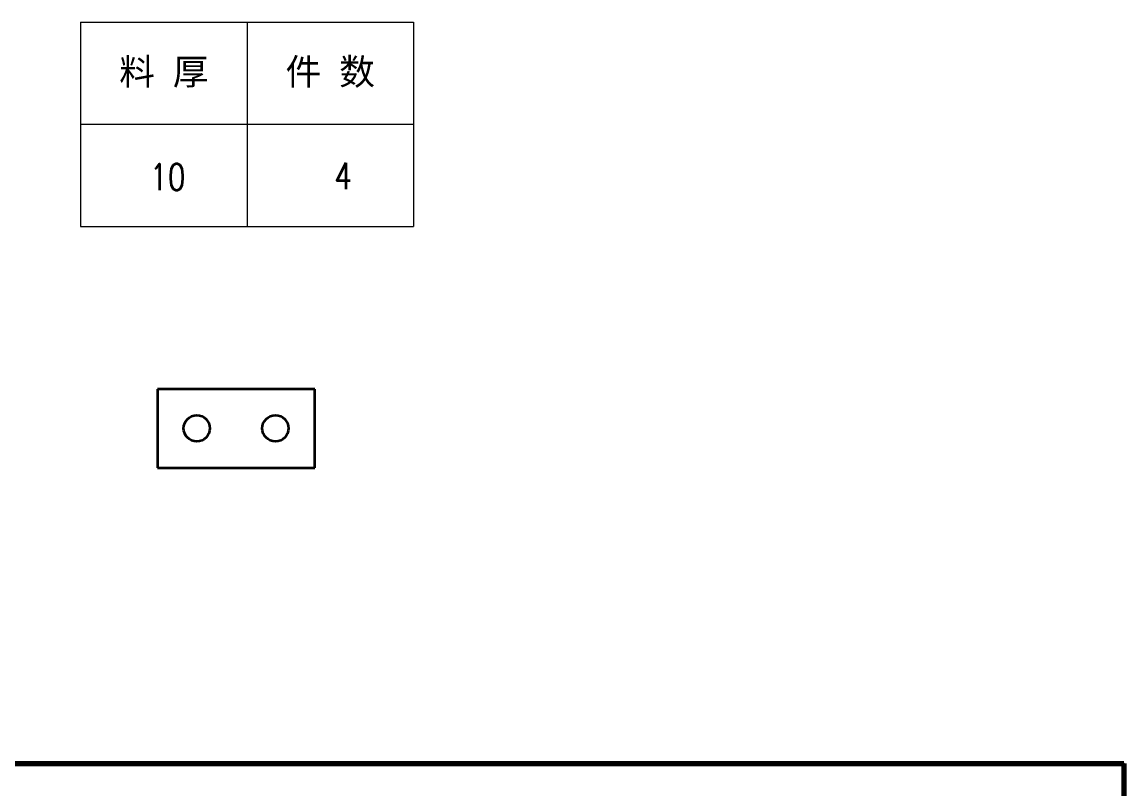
# Model space of a CAD drawing. Header units: millimetres. Extents: x 1333 to 104182, y -63211 to -5704.
# Drawn here: x 48102 to 48522.4, y -62627 to -62334.5 of the extents above; entities that cross this region are included whole.
import ezdxf
from ezdxf.enums import TextEntityAlignment as Align

# ---------------------------------------------------------------- set-up
doc = ezdxf.new("R2010")
doc.units = ezdxf.units.MM
doc.header["$LTSCALE"] = 0.5
doc.layers.add('11', color=3, linetype='Continuous')
doc.layers.add('标注线', color=3, linetype='Continuous', lineweight=18)
doc.styles.add('DIM', font='romans.shx', dxfattribs={"width": 0.8, "bigfont": 'bigfont.shx'})
doc.styles.get("Standard").update_dxf_attribs({"font": 'simplex.shx'})

# ---------------------------------------------------------------- blocks, each defined once
blk = doc.blocks.new('*T78')
at = {"color": 0, "linetype": 'ByBlock', "lineweight": -2, "transparency": 16777216}
for p, q in [((0, 0), (127, 0)), ((0, 0), (0, -78)), ((63.5, 0), (63.5, -78)), ((127, 0), (127, -78)), ((0, -39), (127, -39)), ((0, -78), (127, -78))]:
    blk.add_line(p, q, dxfattribs=at)
at = {"color": 0, "transparency": 16777216, "char_height": 10, "width": 60.5, "attachment_point": 5}
for s, insert in [('{\\fSimSun|b0|i0|c134|p2;料 厚}', (31.75, -19.5)), ('{\\fSimSun|b0|i0|c134|p2;件 数}', (95.25, -19.5))]:
    blk.add_mtext(s, dxfattribs=dict(at, insert=insert))
blk = doc.blocks.new('拆图参数')
blk.add_blockref('*T78', (-63.5, 78))
at = {"style": 'DIM', "width": 0.8}
blk.add_attdef('6', text='', height=10, dxfattribs=at).set_placement((-37.13, 18.91), align=Align.MIDDLE_LEFT)
blk.add_attdef('1', text='', height=10, dxfattribs=at).set_placement((36.65, 19.27), align=Align.MIDDLE_CENTER)

msp = doc.modelspace()

# ---------------------------------------------------------------- linework, layer by layer
at = {"color": 7, "lineweight": 35}
for p, q in [((48153.665, -62474.451), (48153.665, -62504.451)), ((48213.665, -62474.451), (48153.665, -62474.451)), ((48213.665, -62504.451), (48213.665, -62474.451)), ((48153.665, -62504.451), (48213.665, -62504.451))]:
    msp.add_line(p, q, dxfattribs=at)
at = {"color": 7, "lineweight": 70}
for p, q in [((47681.405, -62617.278), (48522.405, -62617.278)), ((48522.405, -62617.278), (48522.405, -63211.278))]:
    msp.add_line(p, q, dxfattribs=at)
at = {"color": 7, "lineweight": 35}
for centre in [(48168.665, -62489.451), (48198.665, -62489.451)]:
    msp.add_circle(centre, 5, dxfattribs=at)
at = {"layer": '11'}
msp.add_lwpolyline([(47681.405, -62617.278), (48522.405, -62617.278), (48522.405, -63211.278), (47681.405, -63211.278)], close=True, dxfattribs=at)

# ---------------------------------------------------------------- block references
at = {"layer": '标注线'}
msp.add_blockref('拆图参数', (48187.85, -62412.461), dxfattribs=at).add_auto_attribs({'1': '4', '6': '10'})

doc.saveas('drawing.dxf')
